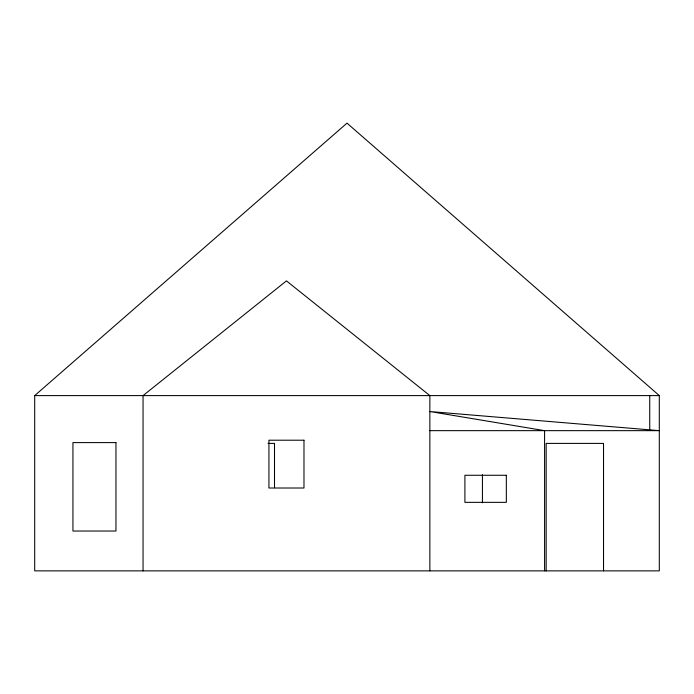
<?xml version="1.0" encoding="UTF-8"?>
<svg xmlns="http://www.w3.org/2000/svg" width="694" height="694" viewBox="0 0 694 694"><rect width="100%" height="100%" fill="white"/><g stroke="black" fill="none" stroke-linecap="round" stroke-linejoin="round"><path stroke-width="1.04" d="M34.7 395.597L347 123.133L659.3 395.597L659.3 570.867L34.7 570.867L34.7 395.597L659.3 395.597M429.855 430.653L659.3 430.653L429.855 411.533L544.582 430.653L544.582 570.867M268.058 443.397L274.503 443.397L274.503 487.691M649.74 395.597L649.74 429.855M603.528 570.867L603.528 443.397L546.169 443.397L546.169 570.867M482.434 474.722L482.434 502.812M429.855 570.867L429.855 395.597L286.449 280.879L143.051 395.597L143.051 570.867M303.981 440.213L268.925 440.213L268.925 488.012L303.981 488.012L303.981 440.213M115.959 442.599L72.939 442.599L72.939 531.031L115.959 531.031L115.959 442.599M506.334 475.269L464.911 475.269L464.911 502.352L506.334 502.352L506.334 475.269"/></g></svg>
